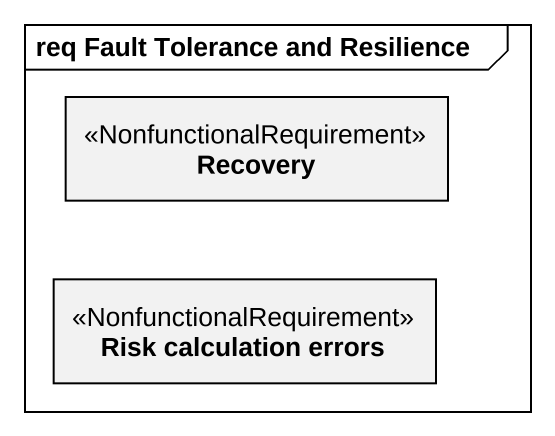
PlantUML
@startuml
mainframe req Fault Tolerance and Resilience
hide circle
hide empty members
class Recovery <<NonfunctionalRequirement>>
class "Risk calculation errors" as Risk_calculation_errors <<NonfunctionalRequirement>>
@enduml
